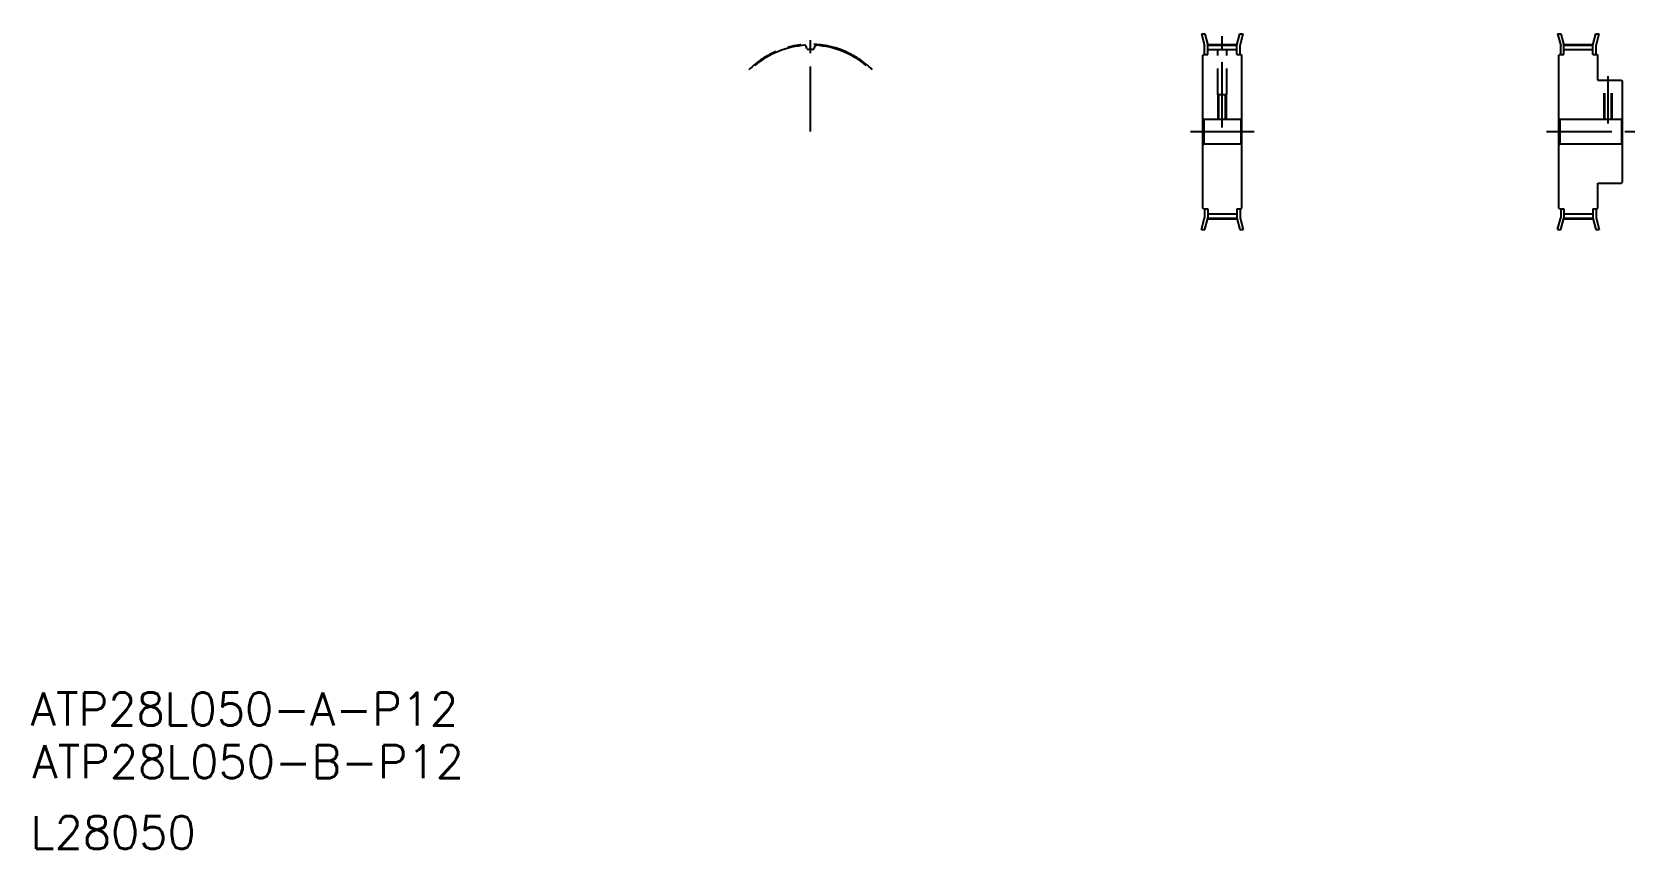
# Model space of a CAD drawing. Extents: x -415 to 364, y -213 to 184.
import ezdxf

# ---------------------------------------------------------------- set-up
doc = ezdxf.new("R2010")
doc.units = 0
doc.linetypes.add('CENTER', pattern=[50.8, 31.75, -6.35, 6.35, -6.35])
doc.linetypes.add('DASHED', pattern=[19.05, 12.7, -6.35])
doc.layers.get('0').update_dxf_attribs({"linetype": 'CONTINUOUS'})
doc.layers.add('CENTER', color=1, linetype='CENTER')
doc.styles.get("Standard").update_dxf_attribs({"font": 'txt', "bigfont": 'BIGFONT'})

msp = doc.modelspace()

# ---------------------------------------------------------------- linework, layer by layer
at = {"color": 7, "linetype": 'CONTINUOUS'}
for p, q in [((153.05, 183.2), (154.57, 177.55)), ((153.05, 183.2), (154.71, 183.2)), ((154.71, 183.2), (156.17, 177.76)), ((170.17, 177.76), (171.62, 183.2)), ((171.62, 183.2), (173.28, 183.2)), ((171.77, 177.55), (173.28, 183.2)), ((326.12, 183.2), (327.77, 183.2)), ((326.12, 183.2), (327.63, 177.55)), ((327.77, 183.2), (329.23, 177.76)), ((343.23, 177.76), (344.69, 183.2)), ((344.69, 183.2), (346.34, 183.2)), ((344.83, 177.55), (346.34, 183.2)), ((-38.74, 176.19), (-39.16, 177.33)), ((-35.22, 176.19), (-34.8, 177.33)), ((153.97, 173.2), (153.67, 172.9)), ((153.67, 98.5), (153.67, 172.9)), ((153.97, 173.2), (156.17, 173.2)), ((154.57, 173.2), (154.57, 177.55)), ((156.17, 177.76), (170.17, 177.76)), ((156.17, 173.2), (156.17, 177.76)), ((156.17, 175.63), (170.17, 175.63)), ((170.17, 173.2), (170.17, 177.76)), ((170.17, 175.48), (170.17, 175.48)), ((170.17, 174.34), (170.17, 174.34)), ((170.17, 173.2), (172.37, 173.2)), ((171.77, 173.2), (171.77, 177.55)), ((172.37, 173.2), (172.67, 172.9)), ((172.67, 98.5), (172.67, 172.9)), ((327.03, 173.2), (326.73, 172.9)), ((326.73, 98.5), (326.73, 172.9)), ((327.03, 173.2), (329.23, 173.2)), ((327.63, 173.2), (327.63, 177.55)), ((329.23, 177.76), (343.23, 177.76)), ((329.23, 173.2), (329.23, 177.76)), ((329.23, 175.63), (343.23, 175.63)), ((343.23, 173.2), (343.23, 177.76)), ((343.23, 173.2), (345.43, 173.2)), ((344.83, 173.2), (344.83, 177.55)), ((345.43, 173.2), (345.73, 172.9)), ((345.73, 160.7), (345.73, 172.9)), ((326.73, 111), (326.73, 160.4)), ((345.73, 160.7), (357.23, 160.7)), ((357.23, 160.7), (357.73, 160.2)), ((357.73, 111.2), (357.73, 160.2)), ((153.67, 142.2), (154.17, 141.7)), ((154.17, 141.7), (154.17, 129.7)), ((154.17, 141.7), (172.17, 141.7)), ((172.67, 142.2), (172.17, 141.7)), ((172.17, 141.7), (172.17, 129.7)), ((326.73, 142.2), (327.23, 141.7)), ((327.23, 141.7), (327.23, 129.7)), ((327.23, 141.7), (357.23, 141.7)), ((357.23, 141.7), (357.73, 142.2)), ((357.23, 141.7), (357.23, 129.7)), ((153.67, 129.2), (154.17, 129.7)), ((154.17, 129.7), (172.17, 129.7)), ((172.67, 129.2), (172.17, 129.7)), ((326.73, 129.2), (327.23, 129.7)), ((327.23, 129.7), (357.23, 129.7)), ((357.23, 129.7), (357.73, 129.2)), ((345.73, 98.5), (345.73, 110.7)), ((345.73, 110.7), (357.23, 110.7)), ((357.23, 110.7), (357.73, 111.2)), ((153.05, 88.2), (154.57, 93.84)), ((153.97, 98.2), (153.67, 98.5)), ((153.97, 98.2), (156.17, 98.2)), ((154.57, 98.2), (154.57, 93.84)), ((154.71, 88.2), (156.17, 93.63)), ((156.17, 98.2), (156.17, 93.63)), ((156.17, 95.76), (170.17, 95.76)), ((156.17, 93.63), (170.17, 93.63)), ((170.17, 98.2), (172.37, 98.2)), ((170.17, 98.2), (170.17, 93.63)), ((170.17, 93.63), (171.62, 88.2)), ((171.77, 98.2), (171.77, 93.84)), ((171.77, 93.84), (173.28, 88.2)), ((172.37, 98.2), (172.67, 98.5)), ((326.12, 88.2), (327.63, 93.84)), ((327.03, 98.2), (326.73, 98.5)), ((327.03, 98.2), (329.23, 98.2)), ((327.63, 98.2), (327.63, 93.84)), ((327.77, 88.2), (329.23, 93.63)), ((329.23, 98.2), (329.23, 93.63)), ((329.23, 95.76), (343.23, 95.76)), ((329.23, 93.63), (343.23, 93.63)), ((343.23, 98.2), (345.43, 98.2)), ((343.23, 98.2), (343.23, 93.63)), ((343.23, 93.63), (344.69, 88.2)), ((344.83, 98.2), (344.83, 93.84)), ((344.83, 93.84), (346.34, 88.2)), ((345.43, 98.2), (345.73, 98.5)), ((153.05, 88.2), (154.71, 88.2)), ((171.62, 88.2), (173.28, 88.2)), ((326.12, 88.2), (327.77, 88.2)), ((344.69, 88.2), (346.34, 88.2))]:
    msp.add_line(p, q, dxfattribs=at)
at = {"color": 3, "linetype": 'DASHED'}
for p, q in [((160.92, 153.7), (160.92, 175.63)), ((165.42, 153.7), (165.42, 175.63)), ((348.73, 141.7), (348.73, 160.7)), ((349.11, 141.7), (349.11, 160.7)), ((352.35, 141.7), (352.35, 160.7)), ((352.73, 141.7), (352.73, 160.7)), ((160.92, 153.7), (165.42, 153.7)), ((161.17, 141.7), (161.17, 153.7)), ((161.55, 141.7), (161.55, 153.7)), ((164.79, 141.7), (164.79, 153.7)), ((165.17, 141.7), (165.17, 153.7))]:
    msp.add_line(p, q, dxfattribs=at)
at = {"color": 7, "linetype": 'CONTINUOUS'}
for centre, radius, start, end in [((-36.98, 135.7), 42.06, 93.69387, 130), ((-39.66, 177.14), 0.53, 20, 93.69387), ((-37.94, 176.48), 0.86, 200, 271.34099), ((-36.98, 135.7), 39.93, 88.65901, 91.34099), ((-36.03, 176.48), 0.86, 268.65901, 340), ((-34.31, 177.14), 0.53, 86.30613, 160), ((-36.98, 135.7), 42.06, 50, 86.30613)]:
    msp.add_arc(centre, radius, start, end, dxfattribs=at)
at = {"layer": 'CENTER', "color": 1, "linetype": 'CENTER'}
for p, q in [((-36.98, 135.7), (-36.98, 184.12)), ((163.17, 137.7), (163.17, 182.14)), ((156.06, 178.14), (170.27, 178.14)), ((329.13, 178.14), (343.33, 178.14)), ((350.73, 139.7), (350.73, 162.7)), ((147.67, 135.7), (178.67, 135.7)), ((320.73, 135.7), (363.73, 135.7)), ((156.06, 93.25), (170.27, 93.25)), ((329.13, 93.25), (343.33, 93.25))]:
    msp.add_line(p, q, dxfattribs=at)
msp.add_arc((-36.98, 135.7), 42.45, 45, 135, dxfattribs=at)

# ---------------------------------------------------------------- texts
at = {"color": 7, "linetype": 'CONTINUOUS'}
for s, p in [('ATP28L050-A-P12', (-416.05, -153)), ('ATP28L050-B-P12', (-415.27, -178.56)), ('L28050', (-416.05, -213))]:
    msp.add_text(s, height=16, dxfattribs=at).set_placement(p)

doc.saveas('drawing.dxf')
